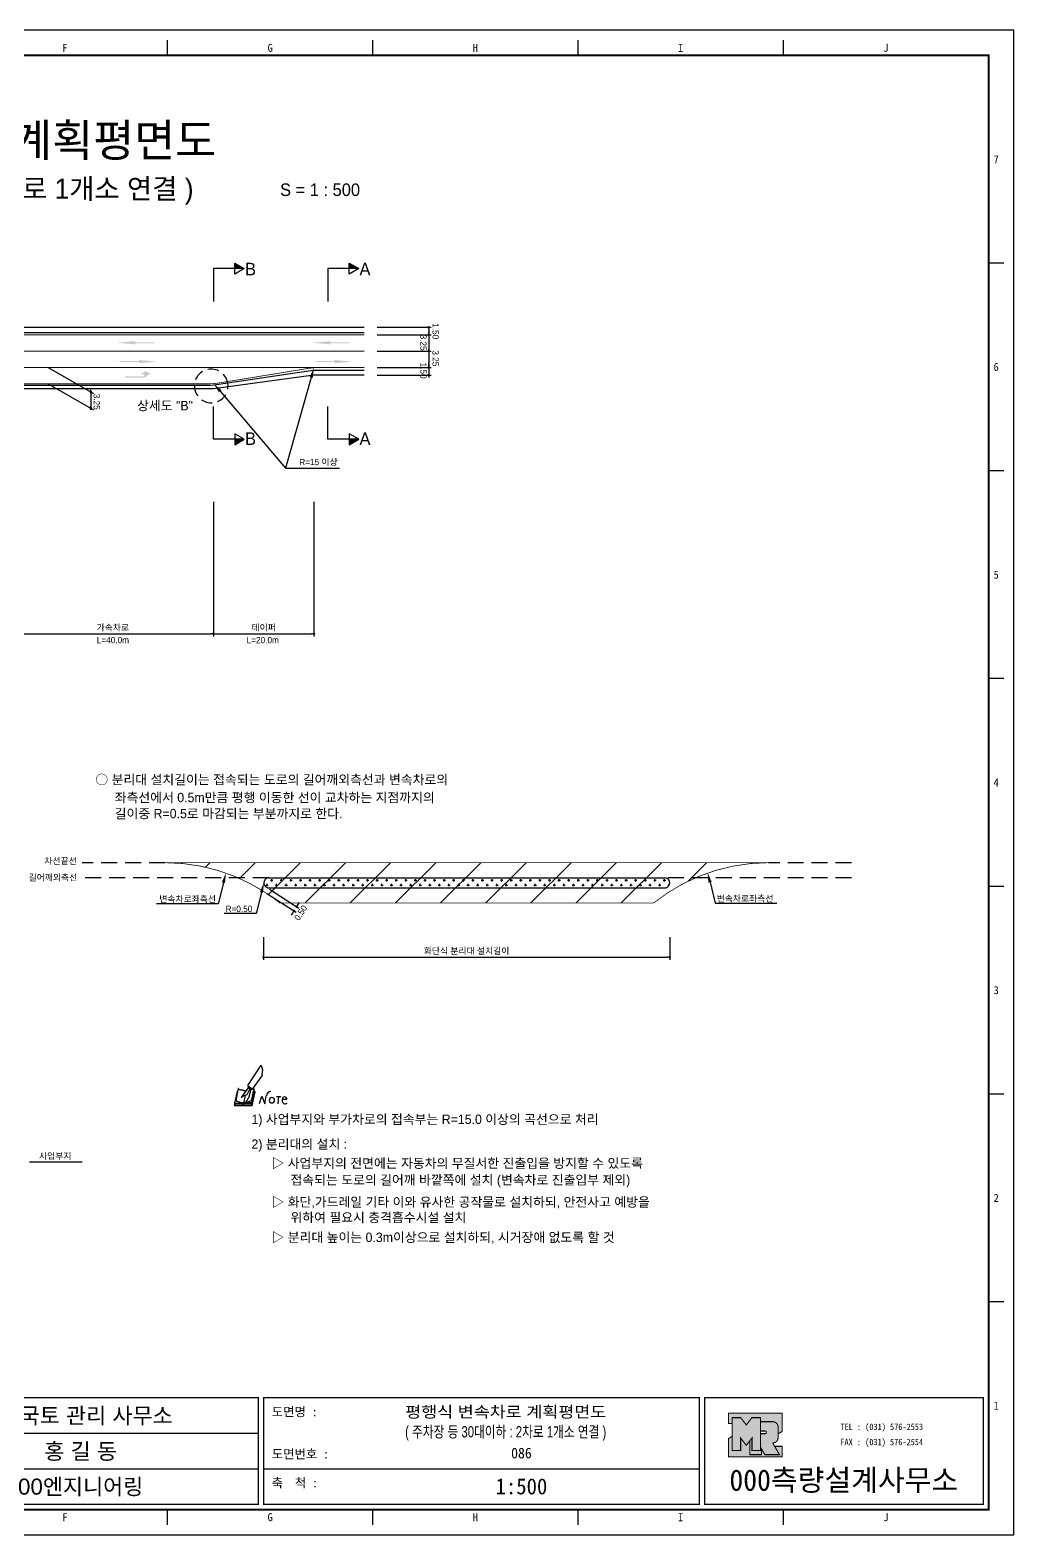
# Model space of a CAD drawing. Header units: millimetres. Extents: x 477 to 901, y 0 to 299.
# Drawn here: x 705.1 to 900.8, y -0.1 to 299.2 of the extents above; entities that cross this region are included whole.
import ezdxf
from ezdxf.enums import TextEntityAlignment as Align

# ---------------------------------------------------------------- set-up
doc = ezdxf.new("R2010")
doc.units = ezdxf.units.MM
doc.linetypes.add('HIDDEN', pattern=[9.525, 6.35, -3.175])
for name, color, linetype in [('CC-GSTR-0004', 4, 'Continuous'), ('CM-LANE-0030', 30, 'Continuous'), ('CZ-DIMT-0002', 7, 'Continuous'), ('CZ-LIN1-0007', 7, 'Continuous'), ('CZ-LIN2-0003', 3, 'Continuous'), ('CZ-LINE-0001', 7, 'Continuous'), ('CZ-TEXT-BOX0', 7, 'Continuous'), ('TITLE', 7, 'Continuous')]:
    doc.layers.add(name, color=color, linetype=linetype)
doc.styles.add('견고딕', font='arial.ttf')
doc.styles.add('돋움', font='')
doc.styles.add('돋음체', font='')
doc.styles.get('돋움').set_extended_font_data('Dotum')
doc.styles.get('돋음체').set_extended_font_data('DotumChe')

# ---------------------------------------------------------------- blocks, each defined once
blk = doc.blocks.new('note')
for p, q in [((0.85, 3.5), (3.53, 7.57)), ((3.53, 7.57), (3.8, 6.64)), ((3.8, 6.64), (3.69, 5.72)), ((1, 3.1), (0.75, 2.77)), ((0.85, 3.5), (1.8, 2.79)), ((1, 3.4), (0.85, 3.21)), ((0.85, 3.21), (1.52, 2.71)), ((1.8, 2.79), (3.74, 5.46)), ((3.69, 5.72), (3.74, 5.46)), ((-1.24, 2.36), (-1.77, 0)), ((-1.77, 0), (1.77, 0)), ((-1.77, 0), (-1.77, -0.3)), ((-1.53, 0.52), (-1.55, 0.54)), ((-1.01, 2.9), (-1.53, 0.52)), ((-1.48, 0.48), (-1.53, 0.52)), ((-1.43, 0.44), (-1.48, 0.48)), ((-1.38, 0.41), (-1.43, 0.44)), ((-1.33, 0.4), (-1.38, 0.41)), ((-1.27, 0.37), (-1.33, 0.4)), ((-1.22, 0.35), (-1.27, 0.37)), ((-1.13, 2.36), (-1.24, 2.36)), ((-1.17, 0.33), (-1.22, 0.35)), ((-1.12, 0.32), (-1.17, 0.33)), ((-1.02, 0.25), (-1.12, 0.32)), ((-0.97, 0.22), (-1.02, 0.25)), ((-1, 2.9), (-1.01, 2.9)), ((-0.98, 2.85), (-1, 2.9)), ((-0.95, 2.8), (-0.98, 2.85)), ((-0.93, 0.21), (-0.97, 0.22)), ((-0.9, 2.75), (-0.95, 2.8)), ((-0.88, 0.19), (-0.93, 0.21)), ((-0.85, 2.72), (-0.9, 2.75)), ((-0.8, 0.18), (-0.88, 0.19)), ((-0.79, 2.69), (-0.85, 2.72)), ((-0.75, 0.17), (-0.8, 0.18)), ((-0.74, 2.68), (-0.79, 2.69)), ((-0.7, 0.16), (-0.75, 0.17)), ((-0.69, 2.65), (-0.74, 2.68)), ((-0.64, 0.15), (-0.7, 0.16)), ((-0.64, 2.65), (-0.69, 2.65)), ((-0.59, 2.63), (-0.64, 2.65)), ((-0.58, 0.14), (-0.64, 0.15)), ((-0.54, 2.62), (-0.59, 2.63)), ((-0.53, 0.13), (-0.58, 0.14)), ((-0.48, 2.61), (-0.54, 2.62)), ((-0.48, 0.12), (-0.53, 0.13)), ((-0.43, 2.61), (-0.48, 2.61)), ((-0.43, 0.11), (-0.48, 0.12)), ((0.75, 2.77), (-0.46, 1.16)), ((0.37, 2.24), (-0.46, 1.16)), ((-0.46, 1.16), (-0.08, 1.47)), ((-0.38, 2.59), (-0.43, 2.61)), ((-0.38, 0.08), (-0.43, 0.11)), ((-0.33, 2.59), (-0.38, 2.59)), ((-0.29, 0.06), (-0.38, 0.08)), ((-0.27, 2.58), (-0.33, 2.59)), ((-0.23, 0.05), (-0.29, 0.06)), ((-0.22, 2.57), (-0.27, 2.58)), ((-0.16, 0.04), (-0.23, 0.05)), ((-0.17, 2.56), (-0.22, 2.57)), ((-0.12, 2.55), (-0.17, 2.56)), ((-0.11, 0.03), (-0.16, 0.04)), ((-0.07, 2.53), (-0.12, 2.55)), ((-0.04, 0.02), (-0.11, 0.03)), ((-0.08, 1.47), (0.72, 1.75)), ((-0.01, 2.51), (-0.07, 2.53)), ((-0.05, -0.3), (-0.05, 0)), ((0, 0), (-0.04, 0.02)), ((0.04, 2.5), (-0.01, 2.51)), ((0.37, 1.63), (0, 0)), ((0, 0), (1.6, 0.53)), ((0, 0), (1.65, 0.18)), ((0, 0.01), (0.06, 0.04)), ((0, -0.3), (0, 0)), ((0.09, 2.48), (0.04, 2.5)), ((0.05, -0.3), (0.05, 0)), ((0.06, 0.04), (0.11, 0.07)), ((0.14, 2.48), (0.09, 2.48)), ((0.11, 0.07), (0.16, 0.09)), ((0.2, 2.47), (0.14, 2.48)), ((0.16, 0.09), (0.21, 0.12)), ((0.26, 2.43), (0.18, 2.46)), ((0.21, 0.12), (0.27, 0.14)), ((0.34, 2.4), (0.26, 2.43)), ((0.27, 0.14), (0.36, 0.19)), ((0.45, 2.37), (0.34, 2.4)), ((0.36, 0.19), (0.41, 0.22)), ((0.41, 0.22), (0.46, 0.27)), ((0.46, 0.27), (0.51, 0.3)), ((0.51, 0.3), (0.56, 0.34)), ((0.56, 0.34), (0.6, 0.4)), ((0.6, 0.4), (0.64, 0.45)), ((0.64, 0.45), (0.67, 0.51)), ((0.67, 0.51), (0.74, 0.58)), ((0.72, 1.75), (1.16, 2.53)), ((0.74, 0.58), (0.79, 0.63)), ((0.79, 0.63), (0.83, 0.68)), ((0.83, 0.68), (0.86, 0.73)), ((0.86, 0.73), (0.89, 0.79)), ((0.89, 0.84), (0.92, 0.89)), ((0.89, 0.79), (0.89, 0.84)), ((0.92, 0.89), (0.96, 0.95)), ((0.96, 0.95), (1.01, 0.97)), ((1.47, 2.74), (1.01, 0.97)), ((1.16, 2.53), (1.37, 2.82)), ((2.13, 2.84), (1.44, 2.63)), ((1.52, 2.71), (1.66, 2.9)), ((1.6, 0.53), (2.13, 2.84)), ((1.65, 0.18), (2.19, 2.48)), ((1.77, 0), (2.3, 2.36)), ((1.77, -0.3), (2.3, 2.07)), ((1.77, -0.38), (2.3, 1.99)), ((1.77, -0.44), (2.3, 1.93)), ((1.77, 0), (1.77, -0.3)), ((2.19, 2.48), (2.04, 2.47)), ((2.3, 2.36), (2.16, 2.36)), ((2.3, 2.36), (2.3, 2.07)), ((3.21, -0.08), (3.68, 1.4)), ((3.68, 1.4), (4.26, -0.14)), ((4.26, -0.14), (4.56, 1.44)), ((6.55, 1.34), (7.46, 1.34)), ((7.01, 1.34), (6.87, -0.11)), ((7.71, 0.77), (7.71, 0.55)), ((7.71, 0.77), (8.67, 0.77)), ((-1.77, -0.3), (1.77, -0.3)), ((-1.77, -0.43), (-1.77, -0.3)), ((-1.77, -0.37), (1.77, -0.37)), ((-1.77, -0.43), (1.77, -0.43))]:
    blk.add_line(p, q)
for centre, major_axis, start_param, end_param in [((0.4, 2.31), (0.0702, 0.0702), 3.283946, 6.425539), ((5.68, 1.23), (-0.806, 0.806), -0.591174, 0.597824), ((5.66, 0.58), (-0.378, 0.378), 3.926991, 10.210176), ((8.3, 0.49), (0.422, 0.422), 2.265602, 4.634911), ((8.19, 0.77), (-0.342, 0.342), 3.926991, 7.068583)]:
    blk.add_ellipse(centre, major_axis=major_axis, ratio=1, start_param=start_param, end_param=end_param)
blk = doc.blocks.new('_Dot')
at = {"color": 0, "linetype": 'ByBlock', "lineweight": -2}
blk.add_line((-0.5, 0), (-1, 0), dxfattribs=at)
at = {"color": 0, "linetype": 'ByBlock', "const_width": 0.5}
blk.add_lwpolyline([(-0.25, 0, 1), (0.25, 0, 1)], format="xyb", close=True, dxfattribs=at)

msp = doc.modelspace()

# ---------------------------------------------------------------- hatches: boundary and pattern name
at = {"layer": 'CM-LANE-0030'}
h = msp.add_hatch(dxfattribs=at)
h.set_pattern_fill('ANSI31', color=256, scale=2, style=0)
h.set_pattern_definition([(45, (-573.864, -328.054), (-4.490128, 4.490128), [])])
h.paths.add_polyline_path([(731.99, 133.59, -0.170323), (754.79, 125.59), (829.18, 125.59, -0.170323), (851.99, 133.59)])
at = {"layer": 'CZ-LIN1-0007'}
for points in [[(726.05, 237.35), (726.05, 237.14), (729.88, 237.14), (729.88, 236.93), (726.05, 236.92), (726.05, 236.71), (722.4, 237.03)], [(764.93, 237.35), (764.93, 237.14), (768.76, 237.14), (768.76, 236.93), (764.93, 236.92), (764.93, 236.71), (761.28, 237.03)], [(726.78, 233.6), (726.78, 233.39), (722.95, 233.39), (722.95, 233.18), (726.78, 233.17), (726.78, 232.96), (730.43, 233.28)], [(765.66, 233.6), (765.66, 233.39), (761.84, 233.39), (761.84, 233.18), (765.66, 233.17), (765.66, 232.96), (769.31, 233.28)], [(727.6, 230.07, 0.267976), (728.63, 230.76), (729.26, 230.76), (728.09, 231.41), (727.15, 230.77), (727.84, 230.76, -0.504994), (727.53, 230.34), (724.07, 230.32), (724.07, 230.05)]]:
    msp.add_hatch(color=256, dxfattribs=at).paths.add_polyline_path(points)
at = {"layer": 'CZ-LIN2-0003'}
h = msp.add_hatch(dxfattribs=at)
h.set_pattern_fill('CROSS', color=256, scale=0.15, style=0)
h.set_pattern_definition([(0, (-573.8638, -328.0541), (0.9525, 0.9525), [0.47625, -1.42875]), (90, (-573.6257, -328.2922), (-0.9525, 0.9525), [0.47625, -1.42875])])
h.paths.add_polyline_path([(752.63, 130.59, 0.750696), (752.09, 128.75, -0.001926), (752.33, 128.59), (831.64, 128.59, -0.001926), (831.88, 128.75, 0.750696), (831.35, 130.59)])
at = {"layer": 'CZ-LINE-0001'}
for points in [[(745.83, 252.87), (745.83, 251.77), (747.73, 251.77)], [(768.59, 252.87), (768.59, 251.77), (770.49, 251.77)], [(747.73, 217.82), (745.83, 217.82), (745.83, 216.72)], [(770.49, 217.82), (768.59, 217.82), (768.59, 216.72)]]:
    msp.add_hatch(color=256, dxfattribs=at).paths.add_polyline_path(points)
at = {"layer": 'TITLE', "ltscale": 150}
h = msp.add_hatch(color=8, dxfattribs=at)
edge = h.paths.add_edge_path()
edge.add_line((854.72, 24.08), (844.06, 24.08))
edge.add_line((844.06, 24.08), (844.06, 22))
edge.add_line((844.06, 22), (844.76, 22))
edge.add_line((844.76, 22), (844.76, 23.18))
edge.add_line((844.76, 23.18), (846.46, 23.18))
edge.add_line((846.46, 23.18), (847.58, 21.73))
edge.add_line((847.58, 21.73), (848.71, 23.18))
edge.add_line((848.71, 23.18), (850.4, 23.18))
edge.add_line((850.4, 23.18), (850.4, 22.38))
edge.add_line((850.4, 22.38), (852.84, 22.38))
edge.add_arc((852.84, 21.31), 1.07, 0, 90, ccw=False)
edge.add_line((853.91, 21.31), (853.91, 19.95))
edge.add_line((853.91, 19.95), (854.72, 20.45))
edge.add_line((854.72, 20.45), (854.72, 24.08))
h.paths.add_polyline_path([(848.27, 18.56), (847.58, 17.68), (846.46, 19.13), (846.46, 16.62), (844.76, 16.62), (844.76, 19.47), (844.06, 19.03), (844.06, 15.4), (854.72, 15.4), (854.72, 17.47), (853.23, 17.47), (854.18, 15.82), (851.28, 15.82), (850.58, 17.03), (850.58, 15.82), (848.27, 15.82)])
msp.add_hatch(color=5, dxfattribs=at).paths.add_polyline_path([(850.4, 23.18), (848.71, 23.18), (847.58, 21.73), (846.46, 23.18), (844.76, 23.18), (844.76, 16.62), (846.46, 16.62), (846.46, 19.13), (847.58, 17.68), (848.71, 19.13), (848.71, 16.62), (850.4, 16.62)])
h = msp.add_hatch(color=161, dxfattribs=at)
edge = h.paths.add_edge_path()
edge.add_arc((852.84, 21.31), 1.07, 360, 450)
edge.add_line((852.84, 22.38), (850.4, 22.38))
edge.add_line((850.4, 22.38), (850.4, 20.53))
edge.add_line((850.4, 20.53), (851.4, 20.53))
edge.add_arc((851.4, 20.41), 0.113, 0, 90, ccw=False)
edge.add_line((851.51, 20.41), (851.51, 20.1))
edge.add_arc((851.4, 20.1), 0.113, 270, 360, ccw=False)
edge.add_line((851.4, 19.99), (850.4, 19.99))
edge.add_line((850.4, 19.99), (850.4, 16.62))
edge.add_line((850.4, 16.62), (848.71, 16.62))
edge.add_line((848.71, 16.62), (848.71, 19.13))
edge.add_line((848.71, 19.13), (848.27, 18.56))
edge.add_line((848.27, 18.56), (848.27, 15.82))
edge.add_line((848.27, 15.82), (850.58, 15.82))
edge.add_line((850.58, 15.82), (850.58, 17.03))
edge.add_line((850.58, 17.03), (851.28, 15.82))
edge.add_line((851.28, 15.82), (854.18, 15.82))
edge.add_line((854.18, 15.82), (852.84, 18.14))
edge.add_arc((852.84, 19.21), 1.07, 270, 360)
edge.add_line((853.91, 19.21), (853.91, 21.31))

# ---------------------------------------------------------------- linework, layer by layer
at = {"color": 0, "linetype": 'ByBlock', "lineweight": -2}
for p, q in [((784.41, 239.85), (784.41, 239.6)), ((784.41, 238.85), (784.41, 239.1)), ((784.41, 238.35), (784.41, 238.1)), ((784.41, 235.6), (784.41, 235.85)), ((784.41, 235.1), (784.41, 234.85)), ((784.41, 232.35), (784.41, 232.6)), ((784.41, 232.35), (784.41, 232.6)), ((717.23, 227.44), (717.23, 227.69)), ((784.41, 230.35), (784.41, 230.1)), ((784.41, 230.35), (784.41, 230.1)), ((717.23, 226.94), (717.23, 226.69)), ((717.22, 224.19), (717.22, 224.44)), ((757.48, 123.78), (757.35, 123.57)), ((758.3, 125.04), (758.43, 125.25)), ((705.01, 74.06), (705.26, 74.06))]:
    msp.add_line(p, q, dxfattribs=at)
at = {"color": 0, "linetype": 'ByBlock', "const_width": 0.25}
for points in [[(784.41, 239.97, 1), (784.41, 240.22, 1)], [(784.41, 238.72, 1), (784.41, 238.47, 1)], [(784.41, 238.47, 1), (784.41, 238.72, 1)], [(784.41, 235.47, 1), (784.41, 235.22, 1)], [(784.41, 235.22, 1), (784.41, 235.47, 1)], [(784.41, 232.22, 1), (784.41, 231.97, 1)], [(784.41, 232.22, 1), (784.41, 231.97, 1)], [(784.41, 230.47, 1), (784.41, 230.72, 1)], [(784.41, 230.47, 1), (784.41, 230.72, 1)], [(717.23, 227.32, 1), (717.23, 227.07, 1)], [(717.23, 227.07, 1), (717.23, 227.32, 1)], [(717.22, 224.07, 1), (717.22, 223.82, 1)], [(757.55, 123.88, 1), (757.69, 124.09, 1)], [(758.23, 124.93, 1), (758.09, 124.72, 1)]]:
    msp.add_lwpolyline(points, format="xyb", close=True, dxfattribs=at)
at = {"layer": 'CC-GSTR-0004'}
for points in [[(601.59, 240.1), (771.59, 240.1)], [(601.59, 239.1), (771.59, 239.1)]]:
    msp.add_lwpolyline(points, dxfattribs=at)
for points in [[(686.84, 213.85, -0.414214), (701.59, 228.6), (740.47, 228.6), (740.47, 228.6, 0.03724), (742.69, 228.77), (760.48, 231.43, -0.03724), (762.71, 231.6), (762.71, 231.6), (771.59, 231.6)], [(771.59, 230.6), (762.61, 230.6), (762.61, 230.6, 0.034174), (760.57, 230.46), (742.6, 227.99), (742.6, 227.99, -0.034174), (740.56, 227.85), (740.56, 227.85), (701.59, 227.85, 0.414214), (687.59, 213.85)]]:
    msp.add_lwpolyline(points, format="xyb", dxfattribs=at)
at = {"layer": 'CM-LANE-0030', "const_width": 0.15}
msp.add_lwpolyline([(601.59, 235.35), (771.59, 235.35)], dxfattribs=at)
msp.add_lwpolyline([(829.18, 125.59), (754.79, 125.59, 0.170323), (731.99, 133.59), (851.99, 133.59, 0.170323)], format="xyb", close=True, dxfattribs=at)
at = {"layer": 'CZ-LIN1-0007', "const_width": 0.15}
for points in [[(601.59, 238.6), (771.59, 238.6)], [(701.59, 232.1), (732.19, 232.1)]]:
    msp.add_lwpolyline(points, dxfattribs=at)
msp.add_lwpolyline([(771.59, 232.1), (762.8, 232.1, 0.040295), (760.39, 231.91), (742.78, 229.04), (742.78, 229.04, -0.040295), (740.38, 228.85), (740.38, 228.85), (701.59, 228.85, 0.414214), (686.59, 213.85)], format="xyb", dxfattribs=at)
at = {"layer": 'CZ-LIN1-0007', "linetype": 'HIDDEN', "const_width": 0.15}
msp.add_lwpolyline([(732.19, 232.1), (762.8, 232.1)], dxfattribs=at)
at = {"layer": 'CZ-LIN2-0003'}
for p, q in [((752.63, 130.59), (831.35, 130.59)), ((752.33, 128.59), (831.64, 128.59))]:
    msp.add_line(p, q, dxfattribs=at)
at = {"layer": 'CZ-LIN2-0003', "color": 1}
msp.add_line((758.43, 125.25), (758.7, 125.67), dxfattribs=at)
at = {"layer": 'CZ-LIN2-0003'}
for points in [[(752.33, 128.59, 0.001926), (752.09, 128.75, 0.001926)], [(831.88, 128.75, 0.001926), (831.64, 128.59)]]:
    msp.add_lwpolyline(points, format="xyb", dxfattribs=at)
for centre, start, end in [((752.63, 129.59), 90, 237.5816), ((831.35, 129.59), 302.4184, 90)]:
    msp.add_arc(centre, 1, start, end, dxfattribs=at)
at = {"layer": 'CZ-LINE-0001'}
for p, q in [((747.73, 251.77), (741.59, 251.77)), ((741.59, 251.77), (741.59, 245.23)), ((745.83, 250.67), (745.83, 252.87)), ((745.83, 252.87), (747.73, 251.77)), ((747.73, 251.77), (745.83, 250.67)), ((770.49, 251.77), (764.35, 251.77)), ((764.35, 251.77), (764.35, 245.23)), ((768.59, 250.67), (768.59, 252.87)), ((768.59, 252.87), (770.49, 251.77)), ((770.49, 251.77), (768.59, 250.67)), ((774.19, 240.1), (784.91, 240.1)), ((784.41, 239.6), (784.41, 230.6)), ((774.19, 238.6), (784.91, 238.6)), ((774.19, 238.6), (784.91, 238.6)), ((774.19, 235.35), (784.91, 235.35)), ((708.73, 232.1), (717.73, 226.91)), ((774.19, 232.1), (784.91, 232.1)), ((774.19, 230.6), (784.91, 230.6)), ((774.19, 230.6), (784.91, 230.6)), ((784.41, 232.6), (784.41, 233.1)), ((708.72, 228.85), (717.72, 223.65)), ((717.23, 226.69), (717.23, 223.69)), ((741.59, 217.82), (741.59, 224.36)), ((764.35, 217.82), (764.35, 224.36)), ((747.73, 217.82), (745.83, 218.91)), ((745.83, 218.91), (745.83, 216.72)), ((770.49, 217.82), (768.59, 218.91)), ((768.59, 218.91), (768.59, 216.72)), ((747.73, 217.82), (741.59, 217.82)), ((745.83, 216.72), (747.73, 217.82)), ((770.49, 217.82), (764.35, 217.82)), ((768.59, 216.72), (770.49, 217.82)), ((755.9, 212.05), (766.68, 212.05)), ((741.59, 205.38), (741.59, 178.61)), ((741.59, 205.38), (741.59, 178.61)), ((761.59, 205.38), (761.59, 178.61)), ((702.09, 179.11), (741.09, 179.11)), ((742.09, 179.11), (761.09, 179.11)), ((752.21, 127.48), (758.04, 123.72)), ((752.75, 128.32), (758.58, 124.56)), ((757.35, 123.57), (757.08, 123.15)), ((751.56, 118.8), (751.56, 114.26)), ((832.35, 118.8), (832.35, 114.26)), ((752.06, 114.76), (831.85, 114.76)), ((705.26, 74.06), (715.48, 74.06))]:
    msp.add_line(p, q, dxfattribs=at)
at = {"layer": 'CZ-LINE-0001', "linetype": 'HIDDEN', "ltscale": 0.35}
msp.add_line((744.47, 228.83), (744.47, 228.83), dxfattribs=at)
at = {"layer": 'CZ-LINE-0001', "linetype": 'HIDDEN', "ltscale": 0.5}
for p, q in [((731.99, 133.59), (715.46, 133.59)), ((868.51, 133.59), (851.99, 133.59)), ((752.63, 130.59), (715.46, 130.59)), ((868.51, 130.59), (831.35, 130.59))]:
    msp.add_line(p, q, dxfattribs=at)
at = {"layer": 'CZ-LINE-0001'}
for points in [[(761.04, 230.13), (755.9, 212.05)], [(742.94, 227.38), (755.9, 212.05)], [(743.58, 129.59), (742.53, 125.41), (730.3, 125.41)], [(751.14, 127.65), (750.09, 123.47), (743.75, 123.47)]]:
    msp.add_lwpolyline(points, dxfattribs=at)
at = {"layer": 'CZ-LINE-0001', "extrusion": (0, 0, -1)}
msp.add_lwpolyline([(-840.37, 129.7), (-841.42, 125.51), (-853.65, 125.51)], dxfattribs=at)
at = {"layer": 'CZ-LINE-0001', "linetype": 'HIDDEN', "ltscale": 0.35}
msp.add_arc((741.15, 228.44), 3.35, 6.7667, 6.749, dxfattribs=at)
at = {"layer": 'CZ-LINE-0001'}
for points in [[(760.72, 230.22), (761.59, 232.05), (761.36, 230.04)], [(742.68, 227.16), (741.65, 228.9), (743.19, 227.59)], [(743.26, 129.67), (744.07, 131.53), (743.91, 129.51)], [(750.82, 127.73), (751.63, 129.59), (751.46, 127.57)]]:
    msp.add_solid(points, dxfattribs=at)
at = {"layer": 'CZ-LINE-0001', "extrusion": (0, 0, -1)}
msp.add_solid([(-840.69, 129.78), (-839.88, 131.64), (-840.04, 129.61)], dxfattribs=at)
at = {"layer": 'TITLE', "color": 7, "linetype": 'Continuous'}
for p, q in [((732.47, 294.19), (732.47, 297.21)), ((773.3, 294.19), (773.3, 297.21)), ((814.12, 294.19), (814.12, 297.21)), ((854.95, 294.19), (854.95, 297.21)), ((898.8, 252.86), (895.77, 252.86)), ((898.8, 211.53), (895.77, 211.53)), ((898.8, 170.2), (895.77, 170.2)), ((898.8, 128.87), (895.77, 128.87)), ((898.8, 87.55), (895.77, 87.55)), ((898.8, 46.22), (895.77, 46.22)), ((732.47, 1.86), (732.47, 4.89)), ((773.3, 1.86), (773.3, 4.89)), ((814.12, 1.86), (814.12, 4.89)), ((854.95, 1.86), (854.95, 4.89))]:
    msp.add_line(p, q, dxfattribs=at)
at = {"layer": 'TITLE', "ltscale": 150}
for p, q in [((663.93, 20.1), (750.54, 20.1)), ((663.93, 13.02), (750.54, 13.02)), ((751.6, 13.02), (838.21, 13.02))]:
    msp.add_line(p, q, dxfattribs=at)
at = {"layer": 'TITLE'}
msp.add_line((895.88, 4.89), (487.02, 4.89), dxfattribs=at)
msp.add_lwpolyline([(477.45, -0.15), (900.81, -0.15), (900.81, 299.23), (477.45, 299.23)], close=True, dxfattribs=at)
at = {"layer": 'TITLE', "linetype": 'Continuous', "const_width": 0.403}
msp.add_lwpolyline([(487.53, 4.89), (487.53, 294.19), (895.77, 294.19), (895.77, 4.89)], close=True, dxfattribs=at)
at = {"layer": 'TITLE', "ltscale": 150}
for points, const_width in [([(750.54, 5.95), (663.93, 5.95), (663.93, 27.17), (750.54, 27.17)], 0.265), ([(751.6, 27.17), (838.21, 27.17), (838.21, 5.95), (751.6, 5.95)], 0.265), ([(894.71, 27.17), (894.71, 5.95), (839.27, 5.95), (839.27, 27.17), (894.71, 27.17)], 0.265), ([(850.4, 23.18), (848.71, 23.18), (847.58, 21.73), (846.46, 23.18), (844.76, 23.18), (844.76, 16.62), (846.46, 16.62), (846.46, 19.13), (847.58, 17.68), (848.71, 19.13), (848.71, 16.62), (850.4, 16.62)], 0.212), ([(848.27, 18.56), (847.58, 17.68), (846.46, 19.13), (846.46, 16.62), (844.76, 16.62), (844.76, 19.47), (844.06, 19.03), (844.06, 15.4), (854.72, 15.4), (854.72, 17.47), (853.23, 17.47), (854.18, 15.82), (851.28, 15.82), (850.58, 17.03), (850.58, 15.82), (848.27, 15.82)], 0.212)]:
    msp.add_lwpolyline(points, close=True, dxfattribs=dict(at, const_width=const_width))
at = {"layer": 'TITLE', "ltscale": 150, "const_width": 0.212}
for points in [[(854.72, 24.08), (844.06, 24.08), (844.06, 22), (844.76, 22), (844.76, 23.18), (846.46, 23.18), (847.58, 21.73), (848.71, 23.18), (850.4, 23.18), (850.4, 22.38), (852.84, 22.38, -0.414214), (853.91, 21.31), (853.91, 19.95), (854.72, 20.45)], [(853.91, 21.31, 0.414214), (852.84, 22.38), (850.4, 22.38), (850.4, 20.53), (851.4, 20.53, -0.414214), (851.51, 20.41), (851.51, 20.1, -0.414214), (851.4, 19.99), (850.4, 19.99), (850.4, 16.62), (848.71, 16.62), (848.71, 19.13), (848.27, 18.56), (848.27, 15.82), (850.58, 15.82), (850.58, 17.03), (851.28, 15.82), (854.18, 15.82), (852.84, 18.14, 0.414214), (853.91, 19.21)]]:
    msp.add_lwpolyline(points, format="xyb", close=True, dxfattribs=at)

# ---------------------------------------------------------------- block references
at = {"layer": 'CZ-LINE-0001', "xscale": 0.5, "yscale": 0.5, "zscale": 0.5}
for p in [(741.59, 179.11), (761.59, 179.11), (832.35, 114.76)]:
    msp.add_blockref('_Dot', p, dxfattribs=at)
at = {"layer": 'CZ-LINE-0001', "xscale": 0.5, "yscale": 0.5, "zscale": 0.5, "rotation": 180}
for p in [(741.59, 179.11), (751.56, 114.76)]:
    msp.add_blockref('_Dot', p, dxfattribs=at)
at = {"layer": 'CZ-TEXT-BOX0'}
msp.add_blockref('note', (747.56, 85.74), dxfattribs=at)

# ---------------------------------------------------------------- texts
at = {"layer": 'CZ-DIMT-0002', "style": '돋움'}
for s, height, p in [('B', 2.5, (748.98, 251.69)), ('A', 2.5, (771.74, 251.69)), ('상세도 "B"', 1.875, (731.97, 224.53)), ('B', 2.5, (748.98, 217.95)), ('A', 2.5, (771.74, 217.95)), ('R=15 이상', 1.25, (762.49, 213.3)), ('L=40.0m', 1.25, (721.61, 177.88)), ('L=20.0m', 1.25, (751.41, 177.88)), ('차선끝선', 1.25, (711.19, 133.93))]:
    msp.add_text(s, height=height, dxfattribs=at).set_placement(p, align=Align.MIDDLE_CENTER)
for s, p in [('1.50', (785.17, 240.91)), ('3.25', (782.74, 238.64)), ('3.25', (785.17, 235.52)), ('1.50', (782.74, 233.08))]:
    msp.add_text(s, height=1.25, rotation=270, dxfattribs=at).set_placement(p)
for s, p in [('○ 분리대 설치길이는 접속되는 도로의 길어깨외측선과 변속차로의', (718.11, 150.12)), ('좌측선에서 0.5m만큼 평행 이동한 선이 교차하는 지점까지의', (721.96, 146.56)), ('길이중 R=0.5로 마감되는 부분까지로 한다.', (721.96, 143.36)), ('1) 사업부지와 부가차로의 접속부는 R=15.0 이상의 곡선으로 처리', (749.16, 82.54)), ('2) 분리대의 설치 :', (749.16, 77.6)), ('▷ 사업부지의 전면에는 자동차의 무질서한 진출입을 방지할 수 있도록', (753.14, 73.8)), ('접속되는 도로의 길어깨 바깥쪽에 설치 (변속차로 진출입부 제외)', (756.92, 70.48)), ('▷ 화단,가드레일 기타 이와 유사한 공작물로 설치하되, 안전사고 예방을', (753.14, 66.08)), ('위하여 필요시 충격흡수시설 설치', (756.92, 63.01)), ('▷ 분리대 높이는 0.3m이상으로 설치하되, 시거장애 없도록 할 것', (753.14, 59.06))]:
    msp.add_text(s, height=1.875, dxfattribs=at).set_placement(p, align=Align.MIDDLE_LEFT)
for s, p in [('길어깨외측선', (704.84, 130.02)), ('변속차로좌측선', (730.83, 125.73)), ('변속차로좌측선', (841.7, 125.83)), ('R=0.50', (744.02, 123.78)), ('사업부지', (706.92, 74.59))]:
    msp.add_text(s, height=1.25, dxfattribs=at).set_placement(p)
at = {"layer": 'CZ-DIMT-0002', "char_height": 1.25, "attachment_point": 5, "style": '돋움'}
for s, insert, rotation in [('3.25', (718.38, 225.29), 270), ('\\A1;0.50', (758.96, 123.61), 57.1401)]:
    msp.add_mtext(s, dxfattribs=dict(at, insert=insert, rotation=rotation))
at = {"layer": 'CZ-LINE-0001', "char_height": 1.25, "attachment_point": 5, "style": '돋움'}
for s, insert in [('\\A1;가속차로', (721.59, 180.3)), ('\\A1;테이퍼', (751.59, 180.3)), ('\\A1;화단식 분리대 설치길이', (791.95, 115.96))]:
    msp.add_mtext(s, dxfattribs=dict(at, insert=insert))
at = {"layer": 'TITLE', "color": 3, "linetype": 'Continuous', "style": '돋음체'}
for s, p in [('F', (712.06, 295.7)), ('G', (752.89, 295.7)), ('H', (793.71, 295.7)), ('I', (834.53, 295.7)), ('J', (875.36, 295.7)), ('7', (897.28, 273.53)), ('6', (897.28, 232.2)), ('5', (897.28, 190.87)), ('4', (897.28, 149.54)), ('3', (897.28, 108.22)), ('2', (897.28, 66.89)), ('1', (897.28, 25.56)), ('F', (712.06, 3.38)), ('G', (752.89, 3.38)), ('H', (793.71, 3.38)), ('I', (834.53, 3.38)), ('J', (875.36, 3.38))]:
    msp.add_text(s, height=1.59, dxfattribs=at).set_placement(p, align=Align.MIDDLE)
at = {"layer": 'TITLE', "style": '돋움'}
for s, height, p in [('평행식 변속차로 계획평면도', 6.5, (690.86, 277.31)), ('( 주차장 등 30대이하 : 2차로 1개소 연결 )', 4, (690.91, 267.68))]:
    msp.add_text(s, height=height, dxfattribs=at).set_placement(p, align=Align.MIDDLE_CENTER)
msp.add_text('S = 1 : 500', height=2.5, dxfattribs=at).set_placement((754.85, 267.47), align=Align.MIDDLE_LEFT)
at = {"layer": 'TITLE', "color": 7, "linetype": 'Continuous', "style": '견고딕'}
for s, height, p in [('00 국토 관리 사무소', 3.1832, (715.19, 23.63)), ('홍 길 동', 3.183, (715.19, 16.56)), ('00엔지니어링', 3.183, (715.19, 9.49))]:
    msp.add_text(s, height=height, dxfattribs=at).set_placement(p, align=Align.MIDDLE)
at = {"layer": 'TITLE', "style": '돋음체'}
for s, p in [('도면명 :', (753.19, 23.46)), ('도면번호 :', (753.19, 15.06)), ('축  척 :', (753.19, 9.31))]:
    msp.add_text(s, height=1.804, dxfattribs=at).set_placement(p)
at = {"layer": 'TITLE', "style": '돋움'}
for s, width, p, p2 in [('평행식 변속차로 계획평면도', 1.010039, (779.73, 23.2), (819.73, 23.2)), ('( 주차장 등 30대이하 : 2차로 1개소 연결 )', 0.670122, (779.73, 19.25), (819.73, 19.25))]:
    msp.add_text(s, height=2.25, dxfattribs=dict(at, width=width)).set_placement(p, p2, align=Align.FIT)
at = {"layer": 'TITLE', "color": 180, "style": '돋음체'}
for s, p in [('TEL : (031) 576-2553', (866.29, 20.72)), ('FAX : (031) 576-2554', (866.29, 17.7))]:
    msp.add_text(s, height=1.2733, dxfattribs=at).set_placement(p)
at = {"layer": 'TITLE', "linetype": 'Continuous', "style": '돋음체'}
for s, height, p in [('086', 2.122, (802.86, 16.12)), ('1:500', 3.183, (802.86, 9.49))]:
    msp.add_text(s, height=height, dxfattribs=at).set_placement(p, align=Align.MIDDLE)
at = {"layer": 'TITLE', "color": 180, "style": '돋음체'}
msp.add_text('000측량설계사무소', height=4.244, dxfattribs=at).set_placement((866.99, 8.63), align=Align.CENTER)

doc.saveas('drawing.dxf')
